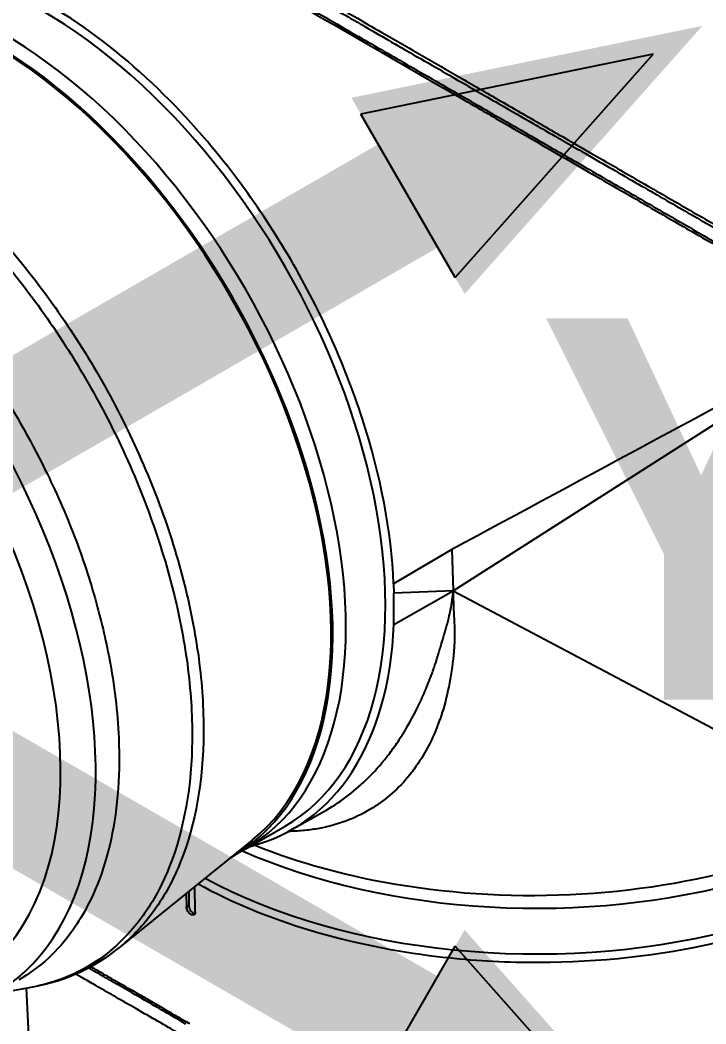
# Model space of a CAD drawing. Header units: millimetres. Extents: x 0 to 4378, y 0 to 2376.
# Drawn here: x 2588.9 to 2644.1, y 1861.7 to 1942.5 of the extents above; entities that cross this region are included whole.
import ezdxf

# ---------------------------------------------------------------- set-up
doc = ezdxf.new("R2010")
doc.units = ezdxf.units.MM
doc.header["$LTSCALE"] = 0.2
doc.layers.add('01_Object Line', color=4, linetype='Continuous')
doc.layers.add('07_Special Line2', color=76, linetype='Continuous')
doc.layers.add('14_Mark', color=7, linetype='Continuous', true_color=0xe03c31)
doc.styles.add('Rainbow-5.0 Style', font='malgunsl.ttf')

# ---------------------------------------------------------------- blocks, each defined once
blk = doc.blocks.new('Blk$A32R2-0W24N')
for p, q in [((-117.188, 885.57), (-117.188, 885.57)), ((-118.085, 885.052), (-118.087, 885.051)), ((-84.977, 862.549), (-52.366, 883.338)), ((-67.625, 875.275), (-67.625, 875.275)), ((-109.502, 868.87), (-109.504, 868.869)), ((-85.085, 865.878), (-89.78, 863.118)), ((-85.085, 865.878), (-84.977, 862.549)), ((-89.78, 863.118), (-89.755, 862.353)), ((-89.755, 859.838), (-84.977, 862.549)), ((-84.977, 862.549), (-89.755, 862.353)), ((-84.977, 862.549), (-51.064, 844.586)), ((-106.43, 862.218), (-106.43, 862.218)), ((-89.755, 859.838), (-89.755, 862.353)), ((-106.216, 855.055), (-106.216, 855.056)), ((-98.026, 843.29), (-95.397, 844.771)), ((-101.698, 841.767), (-98.516, 843.604)), ((-101.181, 842.459), (-111.813, 833.879)), ((-101.698, 841.767), (-102.759, 841.154)), ((-106.278, 838.346), (-106.278, 837.207)), ((-105.761, 836.69), (-105.807, 838.726)), ((-106.492, 838.173), (-106.468, 837.098)), ((-106.468, 837.098), (-106.278, 837.207)), ((-114.475, 832.255), (-114.475, 832.256)), ((-114.306, 832.354), (-114.307, 832.355)), ((-115.468, 831.736), (-115.468, 831.736)), ((-119.005, 830.615), (-121.943, 830.079))]:
    blk.add_line(p, q)
for centre, major_axis, ratio, start_param, end_param in [((-118.016, 877.379), (19.5, -33.775), 0.57735, 0, 3.141593), ((-121.198, 875.542), (19.5, -33.775), 0.57735, 0, 3.141593), ((-121.198, 875.542), (19.5, -33.775), 0.57735, 0, 3.141593), ((-122.259, 874.929), (19.5, -33.775), 0.57735, 6.276472, 9.431491), ((-122.259, 874.929), (19.408, -33.617), 0.57735, 0.0902, 2.343313), ((-141.351, 863.907), (19.5, -33.775), 0.57735, 5.497787, 10.210176), ((-142.765, 863.09), (-18.5, 32.043), 0.57735, 2.086336, 7.338442), ((-142.765, 863.09), (15.738, -27.258), 0.57735, 0, 3.141593), ((-129.33, 870.847), (14.875, -25.764), 0.57735, 1.657669, 1.66178), ((-111.649, 876.614), (-1, 1.732), 0.57735, 1.648931, 1.651028), ((-67.355, 875.552), (0.474, 0.515), 0.389271, 5.2089, 5.209486), ((-67.978, 872.131), (2.781, -4.816), 0.57735, 2.040228, 2.040267), ((-88.883, 894.199), (-16.094, 27.876), 0.57735, 3.714306, 3.714316), ((-111.649, 876.614), (1, -1.732), 0.57735, 6.073125, 6.073188), ((-110.7, 872.338), (-0.625, 1.083), 0.57735, 0.066825, 0.068924), ((-110.7, 872.338), (0.625, -1.083), 0.57735, 5.820721, 5.823722), ((-108.533, 868.605), (1, -1.732), 0.57735, 3.622431, 3.625239), ((-101.399, 886.973), (17.5, -30.311), 0.57735, 0.702575, 0.702579), ((-101.399, 886.973), (16.741, -28.997), 0.57735, 0.649241, 0.649245), ((-79.857, 868.609), (0.4, -0.693), 0.578031, 4.605956, 4.606013), ((-101.046, 887.177), (-14.538, 25.18), 0.57735, 3.562488, 3.56249), ((-101.399, 886.973), (14.788, -25.613), 0.57735, 0.456595, 0.456596), ((-103.698, 860.76), (1.875, -3.248), 0.57735, 4.14228, 4.143182), ((-103.698, 860.76), (1.875, -3.248), 0.57735, 4.274377, 4.275866), ((-78.277, 859.498), (39, 0), 0.57735, 4.059541, 6.283185), ((-78.277, 859.498), (39, 0), 0.57735, 4.059541, 6.283185), ((-117.663, 877.583), (19.759, -34.223), 0.57735, 6.121179, 7.017951), ((-78.277, 855.823), (39, 0), 0.57735, 3.958709, 6.283185), ((-106.895, 856.931), (1, -1.732), 0.57735, 5.994064, 5.994098), ((-112.359, 880.645), (17.5, -30.311), 0.57735, 5.792788, 5.792806), ((-112.713, 880.441), (-17.75, 30.744), 0.57735, 2.623524, 2.623528), ((-112.713, 880.441), (-17.75, 30.744), 0.57735, 2.659528, 2.659565), ((-105.897, 850.804), (-1.875, 3.248), 0.57735, 2.264731, 2.264814), ((-105.897, 850.804), (-1.875, 3.248), 0.57735, 2.579418, 2.580021), ((-112.713, 880.441), (19.05, -32.996), 0.57735, 5.770082, 5.77017), ((-116.955, 877.991), (17.942, -31.077), 0.57735, 5.923363, 5.923395), ((-105.197, 845.903), (0.5, -0.866), 0.57735, 4.882276, 4.886021), ((-121.198, 875.542), (17.55, -30.397), 0.57735, 6.163015, 6.163164), ((-105.904, 845.494), (0.5, -0.866), 0.57735, 5.682324, 5.68604), ((-121.198, 875.542), (17.55, -30.397), 0.57735, 6.119106, 6.119153), ((-78.277, 860.722), (35.95, 0), 0.57735, 4.146838, 4.146856), ((-78.277, 860.722), (-35.75, 0), 0.57735, 1.01204, 1.012056), ((-122.259, 874.929), (17.975, -31.134), 0.57735, 6.138093, 6.13814), ((-122.259, 874.929), (17.975, -31.134), 0.57735, 6.181498, 6.18161), ((-122.259, 874.929), (19.5, -33.775), 0.57735, 6.031429, 6.031432), ((-105.925, 837.003), (0.25, -0.433), 0.57735, 3.926991, 5.901436)]:
    blk.add_ellipse(centre, major_axis=major_axis, ratio=ratio, start_param=start_param, end_param=end_param)
for points, knots in [([(-107.612, 916.922), (-106.561, 916.315), (-105.281, 915.576), (-103.739, 914.688), (-103.054, 914.293), (-102.317, 913.868), (-101.529, 913.414), (-101.512, 913.404), (-101.496, 913.395), (-101.479, 913.385), (-100.776, 912.979), (-100.031, 912.55), (-99.245, 912.097), (-98.586, 911.718), (-97.899, 911.322), (-97.185, 910.911), (-97.093, 910.858), (-97, 910.804), (-96.907, 910.751), (-96.209, 910.349), (-95.485, 909.932), (-94.737, 909.501), (-94.67, 909.462), (-94.603, 909.423), (-94.535, 909.385), (-94.176, 909.178), (-93.812, 908.968), (-93.443, 908.756), (-93.224, 908.629), (-93.002, 908.502), (-92.779, 908.373), (-92.668, 908.309), (-92.556, 908.245), (-92.443, 908.18), (-92.342, 908.122), (-92.263, 908.076), (-92.145, 908.008), (-92.132, 908.001), (-92.119, 907.993), (-92.105, 907.985), (-90.614, 907.127), (-89.219, 906.323), (-87.927, 905.579), (-87.094, 905.099), (-86.303, 904.644), (-85.556, 904.214), (-84.707, 903.725), (-83.914, 903.268), (-83.176, 902.843), (-82.523, 902.467), (-81.913, 902.116), (-81.346, 901.79), (-80.264, 901.166), (-79.335, 900.632), (-78.554, 900.182), (-78.381, 900.082), (-78.215, 899.987), (-78.056, 899.895), (-77.619, 899.643), (-77.235, 899.423), (-76.905, 899.232), (-76.739, 899.137), (-76.587, 899.049), (-76.448, 898.969), (-76.404, 898.944), (-76.362, 898.919), (-76.32, 898.896), (-76.296, 898.882), (-76.272, 898.868), (-76.249, 898.855), (-76.218, 898.836), (-76.187, 898.819), (-76.157, 898.801), (-76.142, 898.793), (-76.127, 898.784), (-76.113, 898.776), (-76.108, 898.773), (-76.107, 898.772), (-76.105, 898.772), (-76.104, 898.771), (-76.103, 898.77), (-76.099, 898.768), (-76.094, 898.765), (-76.086, 898.761), (-76.07, 898.751), (-75.579, 898.469), (-75.094, 898.189), (-74.615, 897.913), (-73.143, 897.066), (-71.726, 896.25), (-70.364, 895.465), (-68.96, 894.656), (-67.613, 893.881), (-66.323, 893.138), (-64.991, 892.37), (-63.718, 891.637), (-62.504, 890.938), (-62.102, 890.706), (-61.706, 890.478), (-61.316, 890.254), (-61.102, 890.131), (-60.891, 890.009), (-60.682, 889.888), (-60.078, 889.541), (-59.49, 889.202), (-58.918, 888.872), (-57.739, 888.193), (-56.625, 887.552), (-55.572, 886.945), (-55.029, 886.632), (-54.503, 886.329), (-53.992, 886.035), (-53.471, 885.735), (-52.966, 885.444), (-52.477, 885.162), (-51.921, 884.841), (-51.385, 884.533), (-50.869, 884.236)], [0.0000003, 0.0000003, 0.0000003, 0.0000003, 0.0859853, 0.0859853, 0.0859853, 0.1241981, 0.1241981, 0.1241981, 0.125, 0.125, 0.125, 0.1589987, 0.1589987, 0.1589987, 0.1875, 0.1875, 0.1875, 0.1911709, 0.1911709, 0.1911709, 0.21875, 0.21875, 0.21875, 0.2212271, 0.2212271, 0.2212271, 0.234375, 0.234375, 0.234375, 0.2421875, 0.2421875, 0.2421875, 0.2460938, 0.2460938, 0.2460938, 0.2496161, 0.2496161, 0.2496161, 0.25, 0.25, 0.25, 0.2912742, 0.2912742, 0.2912742, 0.3179228, 0.3179228, 0.3179228, 0.3481944, 0.3481944, 0.3481944, 0.375, 0.375, 0.375, 0.4261619, 0.4261619, 0.4261619, 0.4375, 0.4375, 0.4375, 0.46875, 0.46875, 0.46875, 0.484375, 0.484375, 0.484375, 0.4893023, 0.4893023, 0.4893023, 0.4921875, 0.4921875, 0.4921875, 0.4960938, 0.4960938, 0.4960938, 0.4980469, 0.4980469, 0.4980469, 0.4986572, 0.4986572, 0.4986572, 0.4992676, 0.4992676, 0.4992676, 0.5, 0.5, 0.5, 0.5215625, 0.5215625, 0.5215625, 0.5877727, 0.5877727, 0.5877727, 0.656049, 0.656049, 0.656049, 0.7265974, 0.7265974, 0.7265974, 0.75, 0.75, 0.75, 0.7627993, 0.7627993, 0.7627993, 0.7996666, 0.7996666, 0.7996666, 0.8755356, 0.8755356, 0.8755356, 0.9146293, 0.9146293, 0.9146293, 0.9545641, 0.9545641, 0.9545641, 1, 1, 1, 1]), ([(-107.467, 917.176), (-106.528, 916.634), (-105.544, 916.066), (-103.504, 914.888), (-102.45, 914.28), (-99.205, 912.406), (-96.953, 911.106), (-94.007, 909.405), (-93.351, 909.027), (-91.945, 908.215), (-91.194, 907.781), (-88.442, 906.193), (-86.448, 905.042), (-83.962, 903.606), (-83.444, 903.307), (-81.739, 902.323), (-80.566, 901.645), (-78.166, 900.26), (-76.942, 899.553), (-75.115, 898.498), (-74.497, 898.142), (-73.252, 897.422), (-72.624, 897.06), (-71.358, 896.329), (-70.72, 895.961), (-68.749, 894.823), (-67.441, 894.067), (-65.507, 892.951), (-64.853, 892.573), (-63.537, 891.813), (-62.876, 891.432), (-61.55, 890.667), (-60.886, 890.283), (-59.901, 889.714), (-59.571, 889.524), (-58.563, 888.942), (-57.896, 888.557), (-55.825, 887.361), (-54.473, 886.58), (-52.878, 885.66), (-52.569, 885.481), (-51.858, 885.071), (-51.458, 884.84), (-50.808, 884.465), (-50.574, 884.329), (-50.265, 884.151), (-50.221, 884.125), (-50.123, 884.069), (-50.071, 884.039), (-49.841, 883.907), (-49.704, 883.827), (-49.455, 883.683), (-49.387, 883.644), (-49.184, 883.527), (-49.081, 883.467), (-48.862, 883.341), (-48.754, 883.279), (-48.577, 883.176), (-48.506, 883.135), (-48.373, 883.059), (-48.317, 883.026), (-48.18, 882.947), (-48.107, 882.905), (-47.971, 882.826), (-47.909, 882.791), (-46.982, 882.256), (-46.162, 881.782), (-44.89, 881.048), (-44.413, 880.772), (-43.517, 880.255), (-43.097, 880.013), (-42.502, 879.669), (-42.312, 879.559), (-41.756, 879.238), (-41.403, 879.035), (-39.81, 878.115), (-38.817, 877.542), (-38.097, 877.126), (-38.062, 877.105), (-37.992, 877.065), (-37.959, 877.046), (-37.893, 877.008), (-37.861, 876.99), (-37.806, 876.958), (-37.782, 876.944), (-37.639, 876.861), (-37.535, 876.802), (-37.422, 876.736), (-37.398, 876.722), (-37.356, 876.698), (-37.337, 876.687), (-37.301, 876.666), (-37.284, 876.657), (-37.248, 876.636), (-37.229, 876.625), (-37.196, 876.606), (-37.182, 876.598), (-37.155, 876.582), (-37.143, 876.575), (-37.128, 876.566), (-37.124, 876.564), (-37.115, 876.559), (-37.11, 876.556), (-37.102, 876.551), (-37.099, 876.55), (-37.096, 876.548), (-37.095, 876.547), (-37.095, 876.547)], [-21.001083, -21.001083, -21.001083, -21.001083, -20.328863, -20.328863, -19.655828, -19.655828, -18.308332, -18.308332, -17.924512, -17.924512, -17.485993, -17.485993, -16.316696, -16.316696, -16.006668, -16.006668, -15.296307, -15.296307, -14.534305, -14.534305, -14.139555, -14.139555, -13.730091, -13.730091, -13.30546, -13.30546, -12.401825, -12.401825, -11.929878, -11.929878, -11.437802, -11.437802, -10.9252, -10.9252, -10.663362, -10.663362, -10.117833, -10.117833, -8.934625, -8.934625, -8.645977, -8.645977, -8.260408, -8.260408, -8.006475, -8.006475, -7.961161, -7.961161, -7.91407, -7.91407, -7.778509, -7.778509, -7.724161, -7.724161, -7.666804, -7.666804, -7.602838, -7.602838, -7.565627, -7.565627, -7.532521, -7.532521, -7.488032, -7.488032, -7.450837, -7.450837, -6.924212, -6.924212, -6.587553, -6.587553, -6.265466, -6.265466, -6.109966, -6.109966, -5.79866, -5.79866, -4.627003, -4.627003, -4.564096, -4.564096, -4.501625, -4.501625, -4.439084, -4.439084, -4.389917, -4.389917, -4.135415, -4.135415, -4.06302, -4.06302, -4.00074, -4.00074, -3.938004, -3.938004, -3.858125, -3.858125, -3.782258, -3.782258, -3.697501, -3.697501, -3.658476, -3.658476, -3.601749, -3.601749, -3.53559, -3.53559, -3.483188, -3.483188, -3.483188, -3.483188]), ([(-107.751, 915.914), (-106.557, 915.224), (-105.288, 914.492), (-103.964, 913.728), (-103.258, 913.321), (-102.536, 912.904), (-101.802, 912.481), (-101.068, 912.058), (-100.322, 911.627), (-99.567, 911.192), (-98.811, 910.756), (-98.047, 910.315), (-97.277, 909.872), (-96.507, 909.427), (-95.731, 908.98), (-94.952, 908.531), (-94.172, 908.082), (-93.39, 907.631), (-92.607, 907.179), (-91.223, 906.382), (-89.839, 905.584), (-88.464, 904.792), (-87.683, 904.341), (-86.905, 903.893), (-86.132, 903.447), (-85.346, 902.994), (-84.565, 902.544), (-83.79, 902.097), (-82.248, 901.208), (-80.728, 900.332), (-79.237, 899.473), (-78.495, 899.045), (-77.76, 898.622), (-77.034, 898.203), (-76.468, 897.877), (-75.907, 897.553), (-75.351, 897.232), (-73.919, 896.407), (-72.519, 895.6), (-71.154, 894.813), (-69.788, 894.026), (-68.456, 893.258), (-67.162, 892.512), (-65.866, 891.765), (-64.606, 891.039), (-63.386, 890.335), (-62.775, 889.983), (-62.174, 889.637), (-61.583, 889.296), (-60.992, 888.955), (-60.41, 888.619), (-59.838, 888.29), (-58.694, 887.631), (-57.59, 886.994), (-56.528, 886.382), (-55.997, 886.075), (-55.476, 885.775), (-54.965, 885.481), (-54.455, 885.186), (-53.955, 884.898), (-53.465, 884.616), (-52.922, 884.303), (-52.391, 883.997), (-51.875, 883.7)], [0, 0, 0, 0, 0.0671031, 0.0671031, 0.0671031, 0.1029277, 0.1029277, 0.1029277, 0.1387919, 0.1387919, 0.1387919, 0.1747111, 0.1747111, 0.1747111, 0.2106779, 0.2106779, 0.2106779, 0.2467042, 0.2467042, 0.2467042, 0.3103939, 0.3103939, 0.3103939, 0.3465771, 0.3465771, 0.3465771, 0.383319, 0.383319, 0.383319, 0.4564224, 0.4564224, 0.4564224, 0.4927866, 0.4927866, 0.4927866, 0.5210907, 0.5210907, 0.5210907, 0.5939582, 0.5939582, 0.5939582, 0.6669229, 0.6669229, 0.6669229, 0.7399622, 0.7399622, 0.7399622, 0.7765034, 0.7765034, 0.7765034, 0.8130598, 0.8130598, 0.8130598, 0.886194, 0.886194, 0.886194, 0.9227702, 0.9227702, 0.9227702, 0.9593497, 0.9593497, 0.9593497, 1, 1, 1, 1]), ([(-107.601, 915.637), (-107.075, 915.333), (-105.472, 914.408), (-101.45, 912.086), (-99.798, 911.132), (-97.615, 909.871), (-97.127, 909.59), (-92.715, 907.042), (-88.709, 904.73), (-83.717, 901.848), (-82.621, 901.215), (-78.962, 899.102), (-76.454, 897.654), (-72.761, 895.522), (-71.494, 894.79), (-68.941, 893.316), (-67.656, 892.574), (-65.05, 891.07), (-63.734, 890.31), (-61.083, 888.779), (-59.754, 888.012), (-57.818, 886.894), (-57.172, 886.521), (-55.482, 885.546), (-54.466, 884.959), (-53.261, 884.263), (-53.023, 884.126), (-52.637, 883.903), (-52.495, 883.821), (-52.203, 883.653), (-52.092, 883.588), (-51.85, 883.449), (-51.723, 883.375), (-51.485, 883.238), (-51.375, 883.174), (-51.065, 882.996), (-50.866, 882.881), (-50.612, 882.734), (-50.557, 882.702), (-50.436, 882.632), (-50.373, 882.596), (-50.154, 882.47), (-50.046, 882.407), (-49.63, 882.167), (-49.351, 882.006), (-47.967, 881.207), (-46.925, 880.605), (-45.526, 879.798), (-45.1, 879.552), (-43.908, 878.863), (-43.192, 878.45), (-41.96, 877.739), (-41.433, 877.434), (-40.763, 877.048), (-40.567, 876.934), (-40.031, 876.625), (-39.734, 876.454), (-39.284, 876.193), (-39.121, 876.1), (-38.923, 875.985), (-38.879, 875.96), (-38.897, 875.97), (-38.915, 875.98), (-38.974, 876.014), (-39.013, 876.037), (-39.121, 876.099), (-39.191, 876.14), (-39.277, 876.189)], [-15.738203, -15.738203, -15.738203, -15.738203, -14.793481, -14.793481, -14.173934, -14.173934, -13.996984, -13.996984, -12.579476, -12.579476, -12.176243, -12.176243, -11.215253, -11.215253, -10.695697, -10.695697, -10.142358, -10.142358, -9.539575, -9.539575, -8.883963, -8.883963, -8.543526, -8.543526, -7.972636, -7.972636, -7.829924, -7.829924, -7.73886, -7.73886, -7.680875, -7.680875, -7.616244, -7.616244, -7.560081, -7.560081, -7.459116, -7.459116, -7.430908, -7.430908, -7.397967, -7.397967, -7.318024, -7.318024, -7.146824, -7.146824, -6.455961, -6.455961, -6.135134, -6.135134, -5.518203, -5.518203, -4.951279, -4.951279, -4.691225, -4.691225, -4.182012, -4.182012, -3.710062, -3.710062, -3.272291, -3.272291, -3.069642, -3.069642, -2.879581, -2.879581, -2.668274, -2.668274, -2.668274, -2.668274]), ([(-89.78, 863.118), (-89.962, 867.325), (-90.821, 871.848), (-93.77, 880.923), (-95.803, 885.391), (-99.548, 891.709), (-100.897, 893.731), (-104.467, 898.497), (-106.778, 901.103), (-111.836, 905.878), (-114.563, 907.96), (-117.309, 909.586)], [0.000001, 0.000001, 0.000001, 0.000001, 1.509107, 1.509107, 2.980726, 2.980726, 3.709428, 3.709428, 4.786993, 4.786993, 5.948512, 5.948512, 5.948512, 5.948512]), ([(-158.963, 898.771), (-158.863, 898.829), (-158.761, 898.886), (-157.339, 899.657), (-155.876, 900.151), (-152.554, 900.693), (-150.701, 900.663), (-148.055, 900.222), (-147.339, 900.068), (-145.398, 899.549), (-144.16, 899.114), (-142.549, 898.418), (-142.19, 898.254), (-141.401, 897.877), (-140.971, 897.66), (-140.08, 897.185), (-139.62, 896.926), (-138.877, 896.487), (-138.597, 896.317), (-138.215, 896.078), (-138.114, 896.015), (-137.051, 895.337), (-136.087, 894.669), (-132.065, 891.626), (-129.144, 888.756), (-125.45, 884.368), (-124.527, 883.192), (-123.079, 881.191), (-122.53, 880.392), (-120.478, 877.25), (-119.103, 874.814), (-116.991, 870.565), (-116.201, 868.782), (-114.82, 865.187), (-114.233, 863.384), (-113.285, 859.958), (-112.906, 858.34), (-112.417, 855.639), (-112.258, 854.549), (-112.023, 852.401), (-111.947, 851.345), (-111.897, 849.802), (-111.891, 849.299), (-111.914, 845.829), (-112.286, 843.091), (-113.398, 839.451), (-113.851, 838.33), (-114.753, 836.558), (-115.168, 835.863), (-116.814, 833.537), (-118.29, 832.187), (-119.969, 831.218)], [-15.185847, -15.185847, -15.185847, -15.185847, -15.126345, -15.126345, -14.357922, -14.357922, -13.491729, -13.491729, -13.178557, -13.178557, -12.649887, -12.649887, -12.498415, -12.498415, -12.318089, -12.318089, -12.124815, -12.124815, -12.007373, -12.007373, -11.964756, -11.964756, -11.555527, -11.555527, -10.242526, -10.242526, -9.787003, -9.787003, -9.494757, -9.494757, -8.658648, -8.658648, -8.069674, -8.069674, -7.481399, -7.481399, -6.943069, -6.943069, -6.570845, -6.570845, -6.198458, -6.198458, -6.015314, -6.015314, -4.920692, -4.920692, -4.383337, -4.383337, -3.995401, -3.995401, -2.988737, -2.988737, -2.988737, -2.988737]), ([(-128.24, 896.248), (-125.144, 893.613), (-122.172, 890.455), (-119.495, 886.961), (-118.09, 885.128), (-116.744, 883.172), (-115.506, 881.162), (-114.267, 879.152), (-113.138, 877.096), (-112.117, 874.993), (-111.095, 872.891), (-110.174, 870.721), (-109.391, 868.567), (-108.607, 866.413), (-107.958, 864.275), (-107.441, 862.153), (-106.925, 860.03), (-106.539, 857.904), (-106.302, 855.86), (-106.066, 853.816), (-105.973, 851.846), (-106.023, 849.95), (-106.125, 846.158), (-106.818, 842.691), (-108.054, 839.815), (-108.671, 838.378), (-109.417, 837.095), (-110.286, 835.963), (-111.155, 834.831), (-112.161, 833.844), (-113.268, 833.039), (-114.375, 832.234), (-115.579, 831.61), (-116.878, 831.163), (-117.559, 830.929), (-118.27, 830.743), (-119.004, 830.608)], [0, 0, 0, 0, 0.1205223, 0.1205223, 0.1205223, 0.1837668, 0.1837668, 0.1837668, 0.2470112, 0.2470112, 0.2470112, 0.3102557, 0.3102557, 0.3102557, 0.3735002, 0.3735002, 0.3735002, 0.4367446, 0.4367446, 0.4367446, 0.4999891, 0.4999891, 0.4999891, 0.6264781, 0.6264781, 0.6264781, 0.6897225, 0.6897225, 0.6897225, 0.752967, 0.752967, 0.752967, 0.8162115, 0.8162115, 0.8162115, 0.8493915, 0.8493915, 0.8493915, 0.8493915]), ([(-126.673, 896.195), (-123.823, 893.682), (-121.09, 890.732), (-118.61, 887.495), (-117.202, 885.658), (-115.852, 883.698), (-114.611, 881.684), (-113.37, 879.669), (-112.239, 877.608), (-111.215, 875.501), (-110.191, 873.394), (-109.268, 871.219), (-108.483, 869.06), (-107.698, 866.902), (-107.047, 864.759), (-106.529, 862.632), (-106.011, 860.504), (-105.625, 858.374), (-105.388, 856.325), (-105.15, 854.277), (-105.057, 852.302), (-105.108, 850.402), (-105.21, 846.601), (-105.904, 843.126), (-107.143, 840.244), (-107.762, 838.803), (-108.509, 837.518), (-109.38, 836.383), (-110.104, 835.442), (-110.921, 834.6), (-111.813, 833.879)], [-1, -1, -1, -1, -0.8874103, -0.8874103, -0.8874103, -0.8234994, -0.8234994, -0.8234994, -0.7595886, -0.7595886, -0.7595886, -0.6956777, -0.6956777, -0.6956777, -0.6317668, -0.6317668, -0.6317668, -0.5678559, -0.5678559, -0.5678559, -0.503945, -0.503945, -0.503945, -0.3761233, -0.3761233, -0.3761233, -0.3122124, -0.3122124, -0.3122124, -0.2591427, -0.2591427, -0.2591427, -0.2591427]), ([(-84.977, 862.549), (-84.982, 862.101), (-84.972, 861.628), (-84.953, 861.134), (-84.953, 861.13), (-84.952, 861.125), (-84.952, 861.122), (-84.945, 860.945), (-84.936, 860.74), (-84.925, 860.51), (-84.914, 860.283), (-84.901, 860.031), (-84.89, 859.755), (-84.89, 859.75), (-84.89, 859.747), (-84.89, 859.741), (-84.876, 859.406), (-84.872, 859.128), (-84.872, 858.903), (-84.872, 858.791), (-84.873, 858.691), (-84.874, 858.605), (-84.875, 858.562), (-84.876, 858.523), (-84.877, 858.486), (-84.878, 858.468), (-84.878, 858.45), (-84.879, 858.434), (-84.879, 858.425), (-84.88, 858.417), (-84.88, 858.409), (-84.88, 858.405), (-84.88, 858.401), (-84.881, 858.398), (-84.881, 858.394), (-84.881, 858.387), (-84.881, 858.386), (-84.882, 858.366), (-84.886, 858.3), (-84.893, 858.188), (-84.895, 858.148), (-84.899, 858.103), (-84.902, 858.051), (-84.904, 858.031), (-84.905, 858.009), (-84.907, 857.987), (-84.91, 857.948), (-84.913, 857.906), (-84.917, 857.861), (-84.918, 857.839), (-84.92, 857.816), (-84.922, 857.792), (-84.923, 857.78), (-84.924, 857.768), (-84.925, 857.756), (-84.926, 857.75), (-84.926, 857.744), (-84.927, 857.738), (-84.927, 857.735), (-84.927, 857.732), (-84.927, 857.729), (-84.928, 857.725), (-84.928, 857.721), (-84.928, 857.719), (-84.938, 857.608), (-84.948, 857.497), (-84.958, 857.388), (-84.966, 857.306), (-84.975, 857.224), (-84.983, 857.143), (-84.986, 857.116), (-84.989, 857.09), (-84.992, 857.062), (-85.088, 856.174), (-85.226, 855.323), (-85.403, 854.512), (-85.579, 853.707), (-85.793, 852.942), (-86.045, 852.217), (-86.047, 852.212), (-86.049, 852.207), (-86.051, 852.2), (-86.606, 850.61), (-87.32, 849.281), (-88.131, 848.18), (-88.193, 848.096), (-88.255, 848.014), (-88.317, 847.933), (-89.202, 846.79), (-90.19, 845.906), (-91.217, 845.228), (-91.221, 845.225), (-91.225, 845.223), (-91.23, 845.22), (-91.837, 844.82), (-92.479, 844.479), (-93.151, 844.197), (-93.802, 843.923), (-94.481, 843.704), (-95.184, 843.54), (-95.207, 843.534), (-95.231, 843.529), (-95.253, 843.524), (-95.603, 843.444), (-95.971, 843.375), (-96.355, 843.32), (-96.727, 843.266), (-97.115, 843.226), (-97.52, 843.2), (-97.531, 843.199), (-97.543, 843.198), (-97.554, 843.198), (-97.569, 843.197), (-97.573, 843.197), (-97.581, 843.196), (-97.756, 843.186), (-97.976, 843.175), (-98.244, 843.17)], [0, 0, 0, 0, 0.0310059, 0.0310059, 0.0310059, 0.03125, 0.03125, 0.03125, 0.046875, 0.046875, 0.046875, 0.0622559, 0.0622559, 0.0622559, 0.0625, 0.0625, 0.0625, 0.078125, 0.078125, 0.078125, 0.0859375, 0.0859375, 0.0859375, 0.0898438, 0.0898438, 0.0898438, 0.0917969, 0.0917969, 0.0917969, 0.0927734, 0.0927734, 0.0927734, 0.0932617, 0.0932617, 0.0932617, 0.09375, 0.09375, 0.09375, 0.1015625, 0.1015625, 0.1015625, 0.1043487, 0.1043487, 0.1043487, 0.1054688, 0.1054688, 0.1054688, 0.1074219, 0.1074219, 0.1074219, 0.1083984, 0.1083984, 0.1083984, 0.1088867, 0.1088867, 0.1088867, 0.1091309, 0.1091309, 0.1091309, 0.1092529, 0.1092529, 0.1092529, 0.109375, 0.109375, 0.109375, 0.1171875, 0.1171875, 0.1171875, 0.1230469, 0.1230469, 0.1230469, 0.125, 0.125, 0.125, 0.1875, 0.1875, 0.1875, 0.2495117, 0.2495117, 0.2495117, 0.25, 0.25, 0.25, 0.3661699, 0.3661699, 0.3661699, 0.375, 0.375, 0.375, 0.4995117, 0.4995117, 0.4995117, 0.5, 0.5, 0.5, 0.5625, 0.5625, 0.5625, 0.6230469, 0.6230469, 0.6230469, 0.625, 0.625, 0.625, 0.65625, 0.65625, 0.65625, 0.6865234, 0.6865234, 0.6865234, 0.6873779, 0.6873779, 0.6873779, 0.6884698, 0.6884698, 0.6884698, 0.711278, 0.711278, 0.711278, 0.711278]), ([(-95.397, 844.771), (-94.187, 845.452), (-93.043, 846.308), (-91.984, 847.338), (-91.971, 847.351), (-91.957, 847.364), (-91.943, 847.377), (-91.368, 847.94), (-90.819, 848.555), (-90.298, 849.219), (-90.032, 849.559), (-89.773, 849.912), (-89.522, 850.278), (-89.396, 850.461), (-89.273, 850.648), (-89.151, 850.837), (-89.09, 850.932), (-89.03, 851.028), (-88.97, 851.124), (-88.941, 851.172), (-88.911, 851.22), (-88.881, 851.269), (-88.866, 851.293), (-88.852, 851.318), (-88.837, 851.342), (-88.83, 851.354), (-88.822, 851.366), (-88.815, 851.379), (-88.808, 851.391), (-88.8, 851.404), (-88.793, 851.415), (-88.355, 852.147), (-87.938, 852.937), (-87.549, 853.786), (-87.354, 854.211), (-87.167, 854.651), (-86.987, 855.106), (-86.897, 855.333), (-86.809, 855.565), (-86.723, 855.8), (-86.68, 855.917), (-86.638, 856.036), (-86.596, 856.155), (-86.575, 856.215), (-86.554, 856.275), (-86.534, 856.335), (-86.523, 856.366), (-86.513, 856.396), (-86.503, 856.426), (-86.493, 856.454), (-86.484, 856.483), (-86.474, 856.511), (-86.469, 856.525), (-86.46, 856.553), (-86.452, 856.576), (-86.37, 856.822), (-86.302, 857.038), (-86.245, 857.221), (-86.215, 857.317), (-86.189, 857.403), (-86.166, 857.481), (-86.155, 857.515), (-86.146, 857.547), (-86.137, 857.578), (-86.114, 857.655), (-86.095, 857.72), (-86.079, 857.775), (-86.067, 857.813), (-86.058, 857.846), (-86.05, 857.873), (-86.046, 857.887), (-86.042, 857.899), (-86.039, 857.91), (-86.037, 857.916), (-86.036, 857.921), (-86.034, 857.926), (-86.033, 857.929), (-86.032, 857.933), (-86.031, 857.936), (-86.029, 857.943), (-86.023, 857.965), (-86.017, 857.983), (-85.974, 858.126), (-85.918, 858.31), (-85.849, 858.537), (-85.811, 858.663), (-85.769, 858.801), (-85.725, 858.953), (-85.702, 859.029), (-85.679, 859.109), (-85.655, 859.192), (-85.643, 859.233), (-85.631, 859.275), (-85.618, 859.318), (-85.612, 859.34), (-85.606, 859.362), (-85.6, 859.384), (-85.597, 859.395), (-85.593, 859.406), (-85.59, 859.417), (-85.587, 859.428), (-85.584, 859.44), (-85.581, 859.45), (-85.488, 859.778), (-85.41, 860.074), (-85.347, 860.334), (-85.284, 860.59), (-85.236, 860.811), (-85.198, 860.998), (-85.197, 861.001), (-85.197, 861.003), (-85.196, 861.007), (-85.085, 861.554), (-85.013, 862.069), (-84.977, 862.549)], [0.5128426, 0.5128426, 0.5128426, 0.5128426, 0.625, 0.625, 0.625, 0.6264391, 0.6264391, 0.6264391, 0.6875, 0.6875, 0.6875, 0.71875, 0.71875, 0.71875, 0.734375, 0.734375, 0.734375, 0.7421875, 0.7421875, 0.7421875, 0.7460937, 0.7460937, 0.7460937, 0.7480469, 0.7480469, 0.7480469, 0.7490234, 0.7490234, 0.7490234, 0.75, 0.75, 0.75, 0.8125, 0.8125, 0.8125, 0.84375, 0.84375, 0.84375, 0.859375, 0.859375, 0.859375, 0.8671875, 0.8671875, 0.8671875, 0.8710937, 0.8710937, 0.8710937, 0.8730469, 0.8730469, 0.8730469, 0.8748779, 0.8748779, 0.8748779, 0.8757728, 0.8757728, 0.8757728, 0.885526, 0.885526, 0.885526, 0.890625, 0.890625, 0.890625, 0.8928443, 0.8928443, 0.8928443, 0.8984375, 0.8984375, 0.8984375, 0.9023437, 0.9023437, 0.9023437, 0.9042969, 0.9042969, 0.9042969, 0.9052734, 0.9052734, 0.9052734, 0.9060059, 0.9060059, 0.9060059, 0.9077457, 0.9077457, 0.9077457, 0.921875, 0.921875, 0.921875, 0.9296875, 0.9296875, 0.9296875, 0.9335937, 0.9335937, 0.9335937, 0.9355469, 0.9355469, 0.9355469, 0.9365234, 0.9365234, 0.9365234, 0.9370117, 0.9370117, 0.9370117, 0.9375, 0.9375, 0.9375, 0.953125, 0.953125, 0.953125, 0.9685059, 0.9685059, 0.9685059, 0.96875, 0.96875, 0.96875, 1, 1, 1, 1]), ([(-51.064, 844.586), (-54.657, 842.513), (-58.926, 840.862), (-68.3, 838.603), (-73.335, 838.012), (-83.463, 837.976), (-88.481, 838.526), (-95.941, 840.251), (-98.573, 841.074), (-101.011, 842.058)], [0, 0, 0, 0, 1.523476, 1.523476, 3.047005, 3.047005, 4.562156, 4.562156, 5.458689, 5.458689, 5.458689, 5.458689]), ([(-105.53, 838.949), (-102.819, 837.453), (-99.751, 836.187), (-93.205, 834.23), (-89.793, 833.531), (-83.882, 832.822), (-81.457, 832.664), (-74.113, 832.58), (-69.226, 833.053), (-59.891, 835.036), (-55.543, 836.554), (-51.809, 838.501)], [0.039583, 0.039583, 0.039583, 0.039583, 1.164971, 1.164971, 2.245726, 2.245726, 2.976579, 2.976579, 4.453024, 4.453024, 5.967093, 5.967093, 5.967093, 5.967093]), ([(-105.761, 836.69), (-105.76, 836.647), (-105.765, 836.608), (-105.787, 836.537), (-105.806, 836.507), (-105.854, 836.463), (-105.881, 836.45), (-105.951, 836.437), (-105.995, 836.442), (-106.054, 836.463), (-106.067, 836.469), (-106.086, 836.478), (-106.091, 836.48), (-106.1, 836.485), (-106.104, 836.487), (-106.111, 836.492), (-106.115, 836.494), (-106.123, 836.499), (-106.129, 836.503), (-106.147, 836.515), (-106.16, 836.524), (-106.22, 836.571), (-106.264, 836.617), (-106.335, 836.712), (-106.364, 836.758), (-106.414, 836.857), (-106.434, 836.911), (-106.46, 837.01), (-106.467, 837.055), (-106.468, 837.098)], [-0.1574555, -0.1574555, -0.1574555, -0.1574555, -0.1416612, -0.1416612, -0.1241291, -0.1241291, -0.1081014, -0.1081014, -0.0880942, -0.0880942, -0.0825129, -0.0825129, -0.0802847, -0.0802847, -0.0787284, -0.0787284, -0.077172, -0.077172, -0.074944, -0.074944, -0.0693639, -0.0693639, -0.0493569, -0.0493569, -0.0333294, -0.0333294, -0.0157975, -0.0157975, -0.000001, -0.000001, -0.000001, -0.000001]), ([(-106.507, 827.66), (-107.701, 828.35), (-108.819, 828.995), (-109.846, 829.588), (-110.394, 829.904), (-110.916, 830.205), (-111.411, 830.491), (-111.907, 830.776), (-112.375, 831.046), (-112.815, 831.3), (-113.256, 831.554), (-113.669, 831.791), (-114.053, 832.013), (-114.161, 832.075), (-114.268, 832.136), (-114.371, 832.196)], [0, 0, 0, 0, 0.0671031, 0.0671031, 0.0671031, 0.1029277, 0.1029277, 0.1029277, 0.1387919, 0.1387919, 0.1387919, 0.1747111, 0.1747111, 0.1747111, 0.1848295, 0.1848295, 0.1848295, 0.1848295]), ([(-106.192, 827.669), (-106.718, 827.973), (-108.322, 828.899), (-111.266, 830.598), (-112.291, 831.19), (-113.437, 831.852), (-113.68, 831.992), (-114.008, 832.182), (-114.103, 832.236), (-114.195, 832.29)], [-15.738203, -15.738203, -15.738203, -15.738203, -14.793481, -14.793481, -14.173934, -14.173934, -13.996984, -13.996984, -13.923057, -13.923057, -13.923057, -13.923057]), ([(-107.31, 827.036), (-108.364, 827.644), (-109.531, 828.318), (-110.729, 829.008), (-111.261, 829.315), (-111.798, 829.624), (-112.331, 829.931), (-112.343, 829.938), (-112.354, 829.944), (-112.365, 829.951), (-112.839, 830.224), (-113.309, 830.494), (-113.768, 830.758), (-114.153, 830.98), (-114.53, 831.197), (-114.895, 831.406), (-114.942, 831.433), (-114.989, 831.46), (-115.035, 831.487), (-115.16, 831.559), (-115.284, 831.63), (-115.405, 831.7)], [0.0000003, 0.0000003, 0.0000003, 0.0000003, 0.0859853, 0.0859853, 0.0859853, 0.1241981, 0.1241981, 0.1241981, 0.125, 0.125, 0.125, 0.1589987, 0.1589987, 0.1589987, 0.1875, 0.1875, 0.1875, 0.1911709, 0.1911709, 0.1911709, 0.201021, 0.201021, 0.201021, 0.201021])]:
    blk.add_open_spline(points, degree=3, knots=knots)
for points in [[(-52.145, 883.619), (-63.115, 877.7), (-74.096, 871.786), (-85.085, 865.878)], [(-111.818, 833.875), (-113.88, 832.211), (-115.868, 831.181), (-119.019, 830.606)], [(-111.813, 833.879), (-111.815, 833.878), (-111.816, 833.877), (-111.818, 833.875)], [(-115.995, 778.129), (-117.401, 795.547), (-118.544, 813), (-119.353, 830.552)]]:
    blk.add_open_spline(points, degree=3)
blk = doc.blocks.new('A$C36afca62')
at = {"layer": '07_Special Line2'}
blk.add_hatch(color=256, dxfattribs=at).paths.add_polyline_path([(51.084, 29.494), (33.418, 25.878), (39.12, 16.002)])
at = {"layer": '14_Mark'}
blk.add_hatch(color=256, dxfattribs=at).paths.add_polyline_path([(51.084, -29.494), (39.12, -16.002), (33.418, -25.878)])
at = {"layer": '07_Special Line2'}
for p, q in [((48.615, 28.068), (33.893, 25.055)), ((38.645, 16.825), (48.615, 28.068)), ((38.645, 16.825), (33.893, 25.055))]:
    blk.add_line(p, q, dxfattribs=at)
at = {"layer": '07_Special Line2', "const_width": 6}
blk.add_lwpolyline([(36.269, 20.94), (0, 0)], dxfattribs=at)
at = {"layer": '14_Mark'}
for p in [(33.893, -25.055), (48.615, -28.068)]:
    blk.add_line(p, (38.645, -16.825), dxfattribs=at)
at = {"layer": '14_Mark', "const_width": 6}
blk.add_lwpolyline([(36.269, -20.94), (0, 0)], dxfattribs=at)
at = {"layer": '07_Special Line2', "insert": (43.221, 5.18), "char_height": 19.2, "attachment_point": 4, "style": 'Rainbow-5.0 Style'}
blk.add_mtext('{\\fMalgun Gothic Semilight|b1|i0|c129|p50;Y}', dxfattribs=at)

msp = doc.modelspace()

# ---------------------------------------------------------------- block references
at = {"xscale": 1.6, "yscale": 1.6, "zscale": 1.6}
msp.add_blockref('A$C36afca62', (2562.099, 1894.866), dxfattribs=at)
at = {"layer": '01_Object Line'}
msp.add_blockref('Blk$A32R2-0W24N', (2708.753, 1034.021), dxfattribs=at)

doc.saveas('drawing.dxf')
